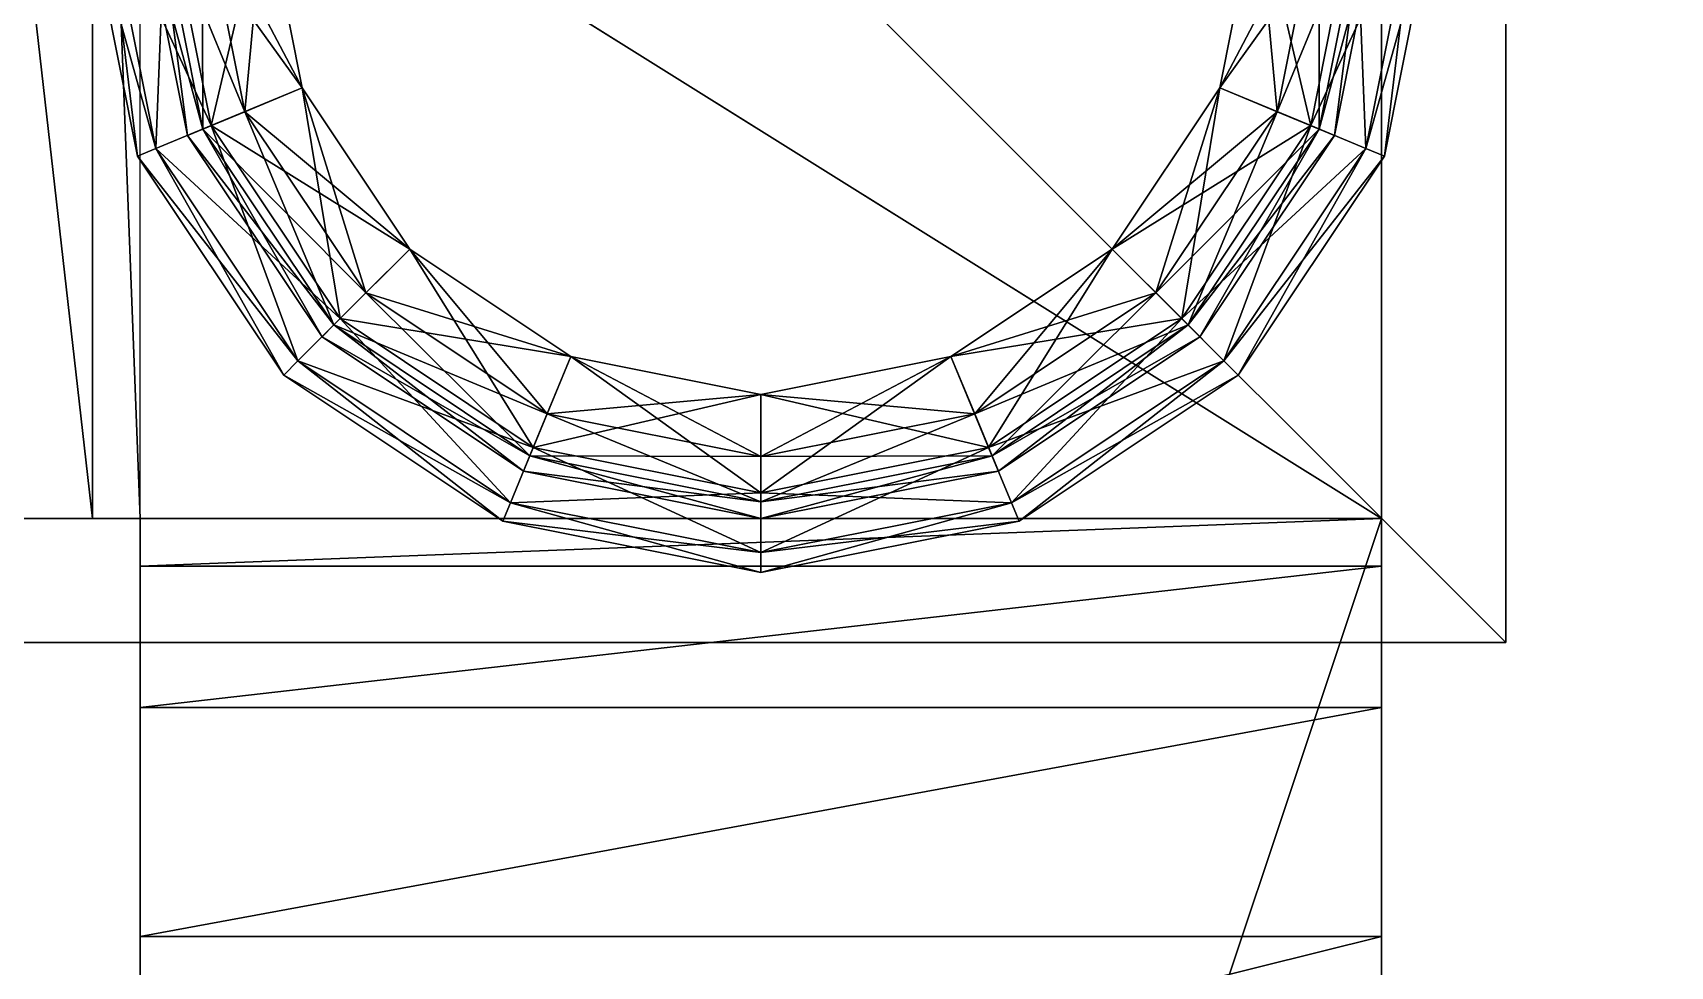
# Model space of a CAD drawing. Header units: metres. Extents: x -124 to 60, y -56 to 44.
# Drawn here: x 7.827 to 10.465, y 3.278 to 4.783 of the extents above; entities that cross this region are included whole.
import ezdxf

# ---------------------------------------------------------------- set-up
doc = ezdxf.new("R2010")
doc.units = ezdxf.units.M

msp = doc.modelspace()

# ---------------------------------------------------------------- linework, layer by layer
for points in [[(60, 44, 20), (10, 44, 20), (10, -56, 20)], [(10, -56, 20), (60, -56, 20), (60, 44, 20)], [(10, 4, 20), (10, 30, 20), (-6, 14, 20)], [(-46, 4, 46), (8, 4, 46), (8, 20, 46)], [(8, 20, 46), (-46, 20, 46), (-46, 4, 46)], [(-6, 14, 20), (4, 4, 20), (10, 4, 20)], [(10.2, 3.8, 24.2), (10.2, 6.2, 24.2), (7.8, 6.2, 24.2)], [(7.8, 6.2, 24.2), (7.8, 3.8, 24.2), (10.2, 3.8, 24.2)], [(7.8, 6.2, 24), (10.2, 6.2, 24), (10.2, 3.8, 24)], [(10.2, 3.8, 24), (7.8, 3.8, 24), (7.8, 6.2, 24)], [(10.2, 3.8, 28), (10.2, 6.2, 28), (7.8, 6.2, 28)], [(7.8, 6.2, 28), (7.8, 3.8, 28), (10.2, 3.8, 28)], [(7.8, 6.2, 27.8), (10.2, 6.2, 27.8), (10.2, 3.8, 27.8)], [(10.2, 3.8, 27.8), (7.8, 3.8, 27.8), (7.8, 6.2, 27.8)], [(10.2, 3.8, 24.2), (10.2, 3.8, 24), (10.2, 6.2, 24)], [(10.2, 6.2, 24), (10.2, 6.2, 24.2), (10.2, 3.8, 24.2)], [(10.2, 3.8, 28), (10.2, 3.8, 27.8), (10.2, 6.2, 27.8)], [(10.2, 6.2, 27.8), (10.2, 6.2, 28), (10.2, 3.8, 28)], [(10, 6, 24), (-2, 6, 24), (-2, 4, 24)], [(-2, 4, 24), (10, 4, 24), (10, 6, 24)], [(7.92314, 4, 28.7804), (7.92314, 6, 28.7804), (7.69552, 6, 29.5307)], [(7.69552, 6, 29.5307), (7.69552, 4, 29.5307), (7.92314, 4, 28.7804)], [(8, 4, 28), (8, 6, 28), (7.92314, 6, 28.7804)], [(7.92314, 6, 28.7804), (7.92314, 4, 28.7804), (8, 4, 28)], [(8.02527, 4.59625, 25.5218), (7.99541, 4.58389, 26), (7.91264, 5, 26)], [(7.91264, 5, 26), (7.94496, 5, 25.5218), (8.02527, 4.59625, 25.5218)], [(7.94496, 5, 26.4782), (7.91264, 5, 26), (7.99541, 4.58389, 26)], [(8.1143, 4.63313, 25.0523), (8.02527, 4.59625, 25.5218), (7.94496, 5, 25.5218)], [(7.94496, 5, 25.5218), (8.04133, 5, 25.0523), (8.1143, 4.63313, 25.0523)], [(7.99541, 4.58389, 26), (8.02527, 4.59625, 26.4782), (7.94496, 5, 26.4782)], [(8.04133, 5, 26.9477), (7.94496, 5, 26.4782), (8.02527, 4.59625, 26.4782)], [(8, 5, 27.6), (8.07612, 4.61732, 27.6), (8.10088, 4.62757, 27.7)], [(8.10088, 4.62757, 27.7), (8.02679, 5, 27.7), (8, 5, 27.6)], [(8.07612, 4.61732, 27.6), (8, 5, 27.6), (8.02679, 5, 27.5)], [(8.07612, 4.61732, 24.4), (8, 5, 24.4), (8.02679, 5, 24.3)], [(8.10088, 4.62757, 24.5), (8.02679, 5, 24.5), (8, 5, 24.4)], [(8, 5, 24.4), (8.07612, 4.61732, 24.4), (8.10088, 4.62757, 24.5)], [(8.02527, 4.59625, 26.4782), (8.1143, 4.63313, 26.9477), (8.04133, 5, 26.9477)], [(8.02679, 5, 27.7), (8.10088, 4.62757, 27.7), (8.16851, 4.65558, 27.7732)], [(8.16851, 4.65558, 27.7732), (8.1, 5, 27.7732), (8.02679, 5, 27.7)], [(8.02679, 5, 27.5), (8.10088, 4.62757, 27.5), (8.07612, 4.61732, 27.6)], [(8.10088, 4.62757, 27.5), (8.02679, 5, 27.5), (8.1, 5, 27.4268)], [(8.10088, 4.62757, 24.3), (8.02679, 5, 24.3), (8.1, 5, 24.2268)], [(8.02679, 5, 24.3), (8.10088, 4.62757, 24.3), (8.07612, 4.61732, 24.4)], [(8.16851, 4.65558, 24.5732), (8.1, 5, 24.5732), (8.02679, 5, 24.5)], [(8.02679, 5, 24.5), (8.10088, 4.62757, 24.5), (8.16851, 4.65558, 24.5732)], [(8.2609, 4.69385, 24.6), (8.1143, 4.63313, 25.0523), (8.04133, 5, 25.0523)], [(8.04133, 5, 25.0523), (8.2, 5, 24.6), (8.2609, 4.69385, 24.6)], [(8.2, 5, 27.4), (8.04133, 5, 26.9477), (8.1143, 4.63313, 26.9477)], [(8.1, 5, 27.7732), (8.16851, 4.65558, 27.7732), (8.2609, 4.69385, 27.8)], [(8.2609, 4.69385, 27.8), (8.2, 5, 27.8), (8.1, 5, 27.7732)], [(8.1, 5, 27.4268), (8.16851, 4.65558, 27.4268), (8.10088, 4.62757, 27.5)], [(8.16851, 4.65558, 27.4268), (8.1, 5, 27.4268), (8.2, 5, 27.4)], [(8.16851, 4.65558, 24.2268), (8.1, 5, 24.2268), (8.2, 5, 24.2)], [(8.1, 5, 24.2268), (8.16851, 4.65558, 24.2268), (8.10088, 4.62757, 24.3)], [(8.2609, 4.69385, 24.6), (8.2, 5, 24.6), (8.1, 5, 24.5732)], [(8.1, 5, 24.5732), (8.16851, 4.65558, 24.5732), (8.2609, 4.69385, 24.6)], [(8.1143, 4.63313, 26.9477), (8.2609, 4.69385, 27.4), (8.2, 5, 27.4)], [(8.2, 5, 27.4), (8.2609, 4.69385, 27.4), (8.16851, 4.65558, 27.4268)], [(8.2, 5, 24.2), (8.2609, 4.69385, 24.2), (8.16851, 4.65558, 24.2268)], [(9.8, 5, 27.8), (9.7391, 4.69385, 27.8), (9.83149, 4.65558, 27.7732)], [(9.7391, 4.69385, 27.4), (9.8, 5, 27.4), (9.9, 5, 27.4268)], [(9.9, 5, 27.4268), (9.83149, 4.65558, 27.4268), (9.7391, 4.69385, 27.4)], [(9.8857, 4.63313, 25.0523), (9.7391, 4.69385, 24.6), (9.8, 5, 24.6)], [(9.95867, 5, 26.9477), (9.8, 5, 27.4), (9.7391, 4.69385, 27.4)], [(9.7391, 4.69385, 27.4), (9.8857, 4.63313, 26.9477), (9.95867, 5, 26.9477)], [(9.9, 5, 24.2268), (9.83149, 4.65558, 24.2268), (9.7391, 4.69385, 24.2)], [(9.7391, 4.69385, 24.2), (9.8, 5, 24.2), (9.9, 5, 24.2268)], [(9.8, 5, 24.6), (9.7391, 4.69385, 24.6), (9.83149, 4.65558, 24.5732)], [(9.83149, 4.65558, 27.7732), (9.9, 5, 27.7732), (9.8, 5, 27.8)], [(9.8, 5, 24.6), (9.95867, 5, 25.0523), (9.8857, 4.63313, 25.0523)], [(9.83149, 4.65558, 24.5732), (9.9, 5, 24.5732), (9.8, 5, 24.6)], [(9.9, 5, 27.7732), (9.83149, 4.65558, 27.7732), (9.89912, 4.62757, 27.7)], [(9.83149, 4.65558, 27.4268), (9.9, 5, 27.4268), (9.97321, 5, 27.5)], [(9.97321, 5, 27.5), (9.89912, 4.62757, 27.5), (9.83149, 4.65558, 27.4268)], [(9.97321, 5, 24.3), (9.89912, 4.62757, 24.3), (9.83149, 4.65558, 24.2268)], [(9.83149, 4.65558, 24.2268), (9.9, 5, 24.2268), (9.97321, 5, 24.3)], [(9.9, 5, 24.5732), (9.83149, 4.65558, 24.5732), (9.89912, 4.62757, 24.5)], [(9.97473, 4.59625, 25.5218), (9.8857, 4.63313, 25.0523), (9.95867, 5, 25.0523)], [(10.055, 5, 26.4782), (9.95867, 5, 26.9477), (9.8857, 4.63313, 26.9477)], [(9.8857, 4.63313, 26.9477), (9.97473, 4.59625, 26.4782), (10.055, 5, 26.4782)], [(9.89912, 4.62757, 27.7), (9.97321, 5, 27.7), (9.9, 5, 27.7732)], [(9.97321, 5, 27.7), (9.89912, 4.62757, 27.7), (9.92388, 4.61732, 27.6)], [(9.89912, 4.62757, 27.5), (9.97321, 5, 27.5), (10, 5, 27.6)], [(10, 5, 27.6), (9.92388, 4.61732, 27.6), (9.89912, 4.62757, 27.5)], [(10, 5, 24.4), (9.92388, 4.61732, 24.4), (9.89912, 4.62757, 24.3)], [(9.89912, 4.62757, 24.3), (9.97321, 5, 24.3), (10, 5, 24.4)], [(9.97321, 5, 24.5), (9.89912, 4.62757, 24.5), (9.92388, 4.61732, 24.4)], [(9.89912, 4.62757, 24.5), (9.97321, 5, 24.5), (9.9, 5, 24.5732)], [(9.92388, 4.61732, 27.6), (10, 5, 27.6), (9.97321, 5, 27.7)], [(9.92388, 4.61732, 24.4), (10, 5, 24.4), (9.97321, 5, 24.5)], [(9.95867, 5, 25.0523), (10.055, 5, 25.5218), (9.97473, 4.59625, 25.5218)], [(10.0046, 4.58389, 26), (9.97473, 4.59625, 25.5218), (10.055, 5, 25.5218)], [(10.0874, 5, 26), (10.055, 5, 26.4782), (9.97473, 4.59625, 26.4782)], [(9.97473, 4.59625, 26.4782), (10.0046, 4.58389, 26), (10.0874, 5, 26)], [(10.055, 5, 25.5218), (10.0874, 5, 26), (10.0046, 4.58389, 26)], [(8.1143, 4.63313, 25.0523), (8.2609, 4.69385, 24.6), (8.43431, 4.43431, 24.6)], [(8.2609, 4.69385, 27.4), (8.1143, 4.63313, 26.9477), (8.32212, 4.32212, 26.9477)], [(8.43431, 4.43431, 27.8), (8.2609, 4.69385, 27.8), (8.16851, 4.65558, 27.7732)], [(8.3636, 4.3636, 27.4268), (8.16851, 4.65558, 27.4268), (8.2609, 4.69385, 27.4)], [(8.3636, 4.3636, 24.2268), (8.16851, 4.65558, 24.2268), (8.2609, 4.69385, 24.2)], [(8.43431, 4.43431, 24.6), (8.2609, 4.69385, 24.6), (8.16851, 4.65558, 24.5732)], [(8.2609, 4.69385, 27.4), (8.43431, 4.43431, 27.4), (8.3636, 4.3636, 27.4268)], [(8.32212, 4.32212, 26.9477), (8.43431, 4.43431, 27.4), (8.2609, 4.69385, 27.4)], [(8.2609, 4.69385, 24.2), (8.43431, 4.43431, 24.2), (8.3636, 4.3636, 24.2268)], [(9.7391, 4.69385, 27.8), (9.56569, 4.43431, 27.8), (9.6364, 4.3636, 27.7732)], [(9.56569, 4.43431, 27.4), (9.7391, 4.69385, 27.4), (9.83149, 4.65558, 27.4268)], [(9.67788, 4.32212, 25.0523), (9.56569, 4.43431, 24.6), (9.7391, 4.69385, 24.6)], [(9.8857, 4.63313, 26.9477), (9.7391, 4.69385, 27.4), (9.56569, 4.43431, 27.4)], [(9.56569, 4.43431, 24.2), (9.7391, 4.69385, 24.2), (9.83149, 4.65558, 24.2268)], [(9.7391, 4.69385, 24.6), (9.56569, 4.43431, 24.6), (9.6364, 4.3636, 24.5732)], [(9.6364, 4.3636, 27.7732), (9.83149, 4.65558, 27.7732), (9.7391, 4.69385, 27.8)], [(9.6364, 4.3636, 24.5732), (9.83149, 4.65558, 24.5732), (9.7391, 4.69385, 24.6)], [(9.7391, 4.69385, 24.6), (9.8857, 4.63313, 25.0523), (9.67788, 4.32212, 25.0523)], [(8.3636, 4.3636, 27.7732), (8.16851, 4.65558, 27.7732), (8.10088, 4.62757, 27.7)], [(8.31184, 4.31184, 27.5), (8.10088, 4.62757, 27.5), (8.16851, 4.65558, 27.4268)], [(8.31184, 4.31184, 24.3), (8.10088, 4.62757, 24.3), (8.16851, 4.65558, 24.2268)], [(8.3636, 4.3636, 24.5732), (8.16851, 4.65558, 24.5732), (8.10088, 4.62757, 24.5)], [(8.16851, 4.65558, 27.7732), (8.3636, 4.3636, 27.7732), (8.43431, 4.43431, 27.8)], [(8.16851, 4.65558, 27.4268), (8.3636, 4.3636, 27.4268), (8.31184, 4.31184, 27.5)], [(8.16851, 4.65558, 24.2268), (8.3636, 4.3636, 24.2268), (8.31184, 4.31184, 24.3)], [(8.16851, 4.65558, 24.5732), (8.3636, 4.3636, 24.5732), (8.43431, 4.43431, 24.6)], [(9.83149, 4.65558, 27.4268), (9.6364, 4.3636, 27.4268), (9.56569, 4.43431, 27.4)], [(9.83149, 4.65558, 24.2268), (9.6364, 4.3636, 24.2268), (9.56569, 4.43431, 24.2)], [(9.83149, 4.65558, 27.7732), (9.6364, 4.3636, 27.7732), (9.68816, 4.31184, 27.7)], [(9.6364, 4.3636, 27.4268), (9.83149, 4.65558, 27.4268), (9.89912, 4.62757, 27.5)], [(9.6364, 4.3636, 24.2268), (9.83149, 4.65558, 24.2268), (9.89912, 4.62757, 24.3)], [(9.83149, 4.65558, 24.5732), (9.6364, 4.3636, 24.5732), (9.68816, 4.31184, 24.5)], [(9.68816, 4.31184, 27.7), (9.89912, 4.62757, 27.7), (9.83149, 4.65558, 27.7732)], [(9.68816, 4.31184, 24.5), (9.89912, 4.62757, 24.5), (9.83149, 4.65558, 24.5732)], [(8.02527, 4.59625, 25.5218), (8.1143, 4.63313, 25.0523), (8.32212, 4.32212, 25.0523)], [(8.1143, 4.63313, 26.9477), (8.02527, 4.59625, 26.4782), (8.25397, 4.25397, 26.4782)], [(8.31184, 4.31184, 27.7), (8.10088, 4.62757, 27.7), (8.07612, 4.61732, 27.6)], [(8.29289, 4.29289, 27.6), (8.07612, 4.61732, 27.6), (8.10088, 4.62757, 27.5)], [(8.29289, 4.29289, 24.4), (8.07612, 4.61732, 24.4), (8.10088, 4.62757, 24.3)], [(8.31184, 4.31184, 24.5), (8.10088, 4.62757, 24.5), (8.07612, 4.61732, 24.4)], [(8.07612, 4.61732, 27.6), (8.29289, 4.29289, 27.6), (8.31184, 4.31184, 27.7)], [(8.07612, 4.61732, 24.4), (8.29289, 4.29289, 24.4), (8.31184, 4.31184, 24.5)], [(8.10088, 4.62757, 27.7), (8.31184, 4.31184, 27.7), (8.3636, 4.3636, 27.7732)], [(8.10088, 4.62757, 27.5), (8.31184, 4.31184, 27.5), (8.29289, 4.29289, 27.6)], [(8.10088, 4.62757, 24.3), (8.31184, 4.31184, 24.3), (8.29289, 4.29289, 24.4)], [(8.10088, 4.62757, 24.5), (8.31184, 4.31184, 24.5), (8.3636, 4.3636, 24.5732)], [(8.43431, 4.43431, 24.6), (8.32212, 4.32212, 25.0523), (8.1143, 4.63313, 25.0523)], [(8.25397, 4.25397, 26.4782), (8.32212, 4.32212, 26.9477), (8.1143, 4.63313, 26.9477)], [(9.56569, 4.43431, 27.4), (9.67788, 4.32212, 26.9477), (9.8857, 4.63313, 26.9477)], [(9.89912, 4.62757, 27.5), (9.68816, 4.31184, 27.5), (9.6364, 4.3636, 27.4268)], [(9.89912, 4.62757, 24.3), (9.68816, 4.31184, 24.3), (9.6364, 4.3636, 24.2268)], [(9.74603, 4.25397, 25.5218), (9.67788, 4.32212, 25.0523), (9.8857, 4.63313, 25.0523)], [(9.97473, 4.59625, 26.4782), (9.8857, 4.63313, 26.9477), (9.67788, 4.32212, 26.9477)], [(9.89912, 4.62757, 27.7), (9.68816, 4.31184, 27.7), (9.70711, 4.29289, 27.6)], [(9.68816, 4.31184, 27.5), (9.89912, 4.62757, 27.5), (9.92388, 4.61732, 27.6)], [(9.68816, 4.31184, 24.3), (9.89912, 4.62757, 24.3), (9.92388, 4.61732, 24.4)], [(9.89912, 4.62757, 24.5), (9.68816, 4.31184, 24.5), (9.70711, 4.29289, 24.4)], [(9.92388, 4.61732, 27.6), (9.70711, 4.29289, 27.6), (9.68816, 4.31184, 27.5)], [(9.92388, 4.61732, 24.4), (9.70711, 4.29289, 24.4), (9.68816, 4.31184, 24.3)], [(9.70711, 4.29289, 27.6), (9.92388, 4.61732, 27.6), (9.89912, 4.62757, 27.7)], [(9.70711, 4.29289, 24.4), (9.92388, 4.61732, 24.4), (9.89912, 4.62757, 24.5)], [(9.8857, 4.63313, 25.0523), (9.97473, 4.59625, 25.5218), (9.74603, 4.25397, 25.5218)], [(7.99541, 4.58389, 26), (8.02527, 4.59625, 25.5218), (8.25397, 4.25397, 25.5218)], [(8.02527, 4.59625, 26.4782), (7.99541, 4.58389, 26), (8.23112, 4.23112, 26)], [(8.32212, 4.32212, 25.0523), (8.25397, 4.25397, 25.5218), (8.02527, 4.59625, 25.5218)], [(8.23112, 4.23112, 26), (8.25397, 4.25397, 26.4782), (8.02527, 4.59625, 26.4782)], [(9.67788, 4.32212, 26.9477), (9.74603, 4.25397, 26.4782), (9.97473, 4.59625, 26.4782)], [(9.76888, 4.23112, 26), (9.74603, 4.25397, 25.5218), (9.97473, 4.59625, 25.5218)], [(10.0046, 4.58389, 26), (9.97473, 4.59625, 26.4782), (9.74603, 4.25397, 26.4782)], [(9.97473, 4.59625, 25.5218), (10.0046, 4.58389, 26), (9.76888, 4.23112, 26)], [(8.25397, 4.25397, 25.5218), (8.23112, 4.23112, 26), (7.99541, 4.58389, 26)], [(9.74603, 4.25397, 26.4782), (9.76888, 4.23112, 26), (10.0046, 4.58389, 26)], [(8.32212, 4.32212, 25.0523), (8.43431, 4.43431, 24.6), (8.69385, 4.2609, 24.6)], [(8.43431, 4.43431, 27.4), (8.32212, 4.32212, 26.9477), (8.63313, 4.1143, 26.9477)], [(8.69385, 4.2609, 27.8), (8.43431, 4.43431, 27.8), (8.3636, 4.3636, 27.7732)], [(8.65559, 4.16851, 27.4268), (8.3636, 4.3636, 27.4268), (8.43431, 4.43431, 27.4)], [(8.65559, 4.16851, 24.2268), (8.3636, 4.3636, 24.2268), (8.43431, 4.43431, 24.2)], [(8.69385, 4.2609, 24.6), (8.43431, 4.43431, 24.6), (8.3636, 4.3636, 24.5732)], [(8.43431, 4.43431, 27.4), (8.69385, 4.2609, 27.4), (8.65559, 4.16851, 27.4268)], [(8.63313, 4.1143, 26.9477), (8.69385, 4.2609, 27.4), (8.43431, 4.43431, 27.4)], [(8.43431, 4.43431, 24.2), (8.69385, 4.2609, 24.2), (8.65559, 4.16851, 24.2268)], [(9.56569, 4.43431, 27.8), (9.30615, 4.2609, 27.8), (9.34441, 4.16851, 27.7732)], [(9.30615, 4.2609, 27.4), (9.56569, 4.43431, 27.4), (9.6364, 4.3636, 27.4268)], [(9.36687, 4.1143, 25.0523), (9.30615, 4.2609, 24.6), (9.56569, 4.43431, 24.6)], [(9.67788, 4.32212, 26.9477), (9.56569, 4.43431, 27.4), (9.30615, 4.2609, 27.4)], [(9.30615, 4.2609, 24.2), (9.56569, 4.43431, 24.2), (9.6364, 4.3636, 24.2268)], [(9.56569, 4.43431, 24.6), (9.30615, 4.2609, 24.6), (9.34441, 4.16851, 24.5732)], [(9.34441, 4.16851, 27.7732), (9.6364, 4.3636, 27.7732), (9.56569, 4.43431, 27.8)], [(9.34441, 4.16851, 24.5732), (9.6364, 4.3636, 24.5732), (9.56569, 4.43431, 24.6)], [(9.56569, 4.43431, 24.6), (9.67788, 4.32212, 25.0523), (9.36687, 4.1143, 25.0523)], [(8.65559, 4.16851, 27.7732), (8.3636, 4.3636, 27.7732), (8.31184, 4.31184, 27.7)], [(8.62757, 4.10088, 27.5), (8.31184, 4.31184, 27.5), (8.3636, 4.3636, 27.4268)], [(8.62757, 4.10088, 24.3), (8.31184, 4.31184, 24.3), (8.3636, 4.3636, 24.2268)], [(8.65559, 4.16851, 24.5732), (8.3636, 4.3636, 24.5732), (8.31184, 4.31184, 24.5)], [(8.3636, 4.3636, 27.7732), (8.65559, 4.16851, 27.7732), (8.69385, 4.2609, 27.8)], [(8.3636, 4.3636, 27.4268), (8.65559, 4.16851, 27.4268), (8.62757, 4.10088, 27.5)], [(8.3636, 4.3636, 24.2268), (8.65559, 4.16851, 24.2268), (8.62757, 4.10088, 24.3)], [(8.3636, 4.3636, 24.5732), (8.65559, 4.16851, 24.5732), (8.69385, 4.2609, 24.6)], [(9.6364, 4.3636, 27.4268), (9.34441, 4.16851, 27.4268), (9.30615, 4.2609, 27.4)], [(9.6364, 4.3636, 24.2268), (9.34441, 4.16851, 24.2268), (9.30615, 4.2609, 24.2)], [(9.6364, 4.3636, 27.7732), (9.34441, 4.16851, 27.7732), (9.37243, 4.10088, 27.7)], [(9.34441, 4.16851, 27.4268), (9.6364, 4.3636, 27.4268), (9.68816, 4.31184, 27.5)], [(9.34441, 4.16851, 24.2268), (9.6364, 4.3636, 24.2268), (9.68816, 4.31184, 24.3)], [(9.6364, 4.3636, 24.5732), (9.34441, 4.16851, 24.5732), (9.37243, 4.10088, 24.5)], [(9.37243, 4.10088, 27.7), (9.68816, 4.31184, 27.7), (9.6364, 4.3636, 27.7732)], [(9.37243, 4.10088, 24.5), (9.68816, 4.31184, 24.5), (9.6364, 4.3636, 24.5732)], [(8.25397, 4.25397, 25.5218), (8.32212, 4.32212, 25.0523), (8.63313, 4.1143, 25.0523)], [(8.32212, 4.32212, 26.9477), (8.25397, 4.25397, 26.4782), (8.59625, 4.02527, 26.4782)], [(8.62757, 4.10088, 27.7), (8.31184, 4.31184, 27.7), (8.29289, 4.29289, 27.6)], [(8.61732, 4.07612, 27.6), (8.29289, 4.29289, 27.6), (8.31184, 4.31184, 27.5)], [(8.61732, 4.07612, 24.4), (8.29289, 4.29289, 24.4), (8.31184, 4.31184, 24.3)], [(8.62757, 4.10088, 24.5), (8.31184, 4.31184, 24.5), (8.29289, 4.29289, 24.4)], [(8.31184, 4.31184, 27.7), (8.62757, 4.10088, 27.7), (8.65559, 4.16851, 27.7732)], [(8.31184, 4.31184, 27.5), (8.62757, 4.10088, 27.5), (8.61732, 4.07612, 27.6)], [(8.31184, 4.31184, 24.3), (8.62757, 4.10088, 24.3), (8.61732, 4.07612, 24.4)], [(8.31184, 4.31184, 24.5), (8.62757, 4.10088, 24.5), (8.65559, 4.16851, 24.5732)], [(8.69385, 4.2609, 24.6), (8.63313, 4.1143, 25.0523), (8.32212, 4.32212, 25.0523)], [(8.59625, 4.02527, 26.4782), (8.63313, 4.1143, 26.9477), (8.32212, 4.32212, 26.9477)], [(9.30615, 4.2609, 27.4), (9.36687, 4.1143, 26.9477), (9.67788, 4.32212, 26.9477)], [(9.68816, 4.31184, 27.5), (9.37243, 4.10088, 27.5), (9.34441, 4.16851, 27.4268)], [(9.68816, 4.31184, 24.3), (9.37243, 4.10088, 24.3), (9.34441, 4.16851, 24.2268)], [(9.40375, 4.02527, 25.5218), (9.36687, 4.1143, 25.0523), (9.67788, 4.32212, 25.0523)], [(9.74603, 4.25397, 26.4782), (9.67788, 4.32212, 26.9477), (9.36687, 4.1143, 26.9477)], [(9.68816, 4.31184, 27.7), (9.37243, 4.10088, 27.7), (9.38268, 4.07612, 27.6)], [(9.37243, 4.10088, 27.5), (9.68816, 4.31184, 27.5), (9.70711, 4.29289, 27.6)], [(9.37243, 4.10088, 24.3), (9.68816, 4.31184, 24.3), (9.70711, 4.29289, 24.4)], [(9.68816, 4.31184, 24.5), (9.37243, 4.10088, 24.5), (9.38268, 4.07612, 24.4)], [(9.38268, 4.07612, 27.6), (9.70711, 4.29289, 27.6), (9.68816, 4.31184, 27.7)], [(9.38268, 4.07612, 24.4), (9.70711, 4.29289, 24.4), (9.68816, 4.31184, 24.5)], [(9.67788, 4.32212, 25.0523), (9.74603, 4.25397, 25.5218), (9.40375, 4.02527, 25.5218)], [(8.29289, 4.29289, 27.6), (8.61732, 4.07612, 27.6), (8.62757, 4.10088, 27.7)], [(8.29289, 4.29289, 24.4), (8.61732, 4.07612, 24.4), (8.62757, 4.10088, 24.5)], [(9.70711, 4.29289, 27.6), (9.38268, 4.07612, 27.6), (9.37243, 4.10088, 27.5)], [(9.70711, 4.29289, 24.4), (9.38268, 4.07612, 24.4), (9.37243, 4.10088, 24.3)], [(8.23112, 4.23112, 26), (8.25397, 4.25397, 25.5218), (8.59625, 4.02527, 25.5218)], [(8.25397, 4.25397, 26.4782), (8.23112, 4.23112, 26), (8.58389, 3.99541, 26)], [(8.63313, 4.1143, 25.0523), (8.59625, 4.02527, 25.5218), (8.25397, 4.25397, 25.5218)], [(8.58389, 3.99541, 26), (8.59625, 4.02527, 26.4782), (8.25397, 4.25397, 26.4782)], [(8.63313, 4.1143, 25.0523), (8.69385, 4.2609, 24.6), (9, 4.2, 24.6)], [(8.69385, 4.2609, 27.4), (8.63313, 4.1143, 26.9477), (9, 4.04133, 26.9477)], [(9, 4.2, 27.8), (8.69385, 4.2609, 27.8), (8.65559, 4.16851, 27.7732)], [(9, 4.1, 27.4268), (8.65559, 4.16851, 27.4268), (8.69385, 4.2609, 27.4)], [(9, 4.1, 24.2268), (8.65559, 4.16851, 24.2268), (8.69385, 4.2609, 24.2)], [(9, 4.2, 24.6), (8.69385, 4.2609, 24.6), (8.65559, 4.16851, 24.5732)], [(8.69385, 4.2609, 27.4), (9, 4.2, 27.4), (9, 4.1, 27.4268)], [(9, 4.04133, 26.9477), (9, 4.2, 27.4), (8.69385, 4.2609, 27.4)], [(8.69385, 4.2609, 24.2), (9, 4.2, 24.2), (9, 4.1, 24.2268)], [(9, 4.1, 27.7732), (9.34441, 4.16851, 27.7732), (9.30615, 4.2609, 27.8)], [(9.30615, 4.2609, 27.8), (9, 4.2, 27.8), (9, 4.1, 27.7732)], [(9, 4.2, 27.4), (9.30615, 4.2609, 27.4), (9.34441, 4.16851, 27.4268)], [(9.30615, 4.2609, 24.6), (9.36687, 4.1143, 25.0523), (9, 4.04133, 25.0523)], [(9, 4.04133, 25.0523), (9, 4.2, 24.6), (9.30615, 4.2609, 24.6)], [(9.36687, 4.1143, 26.9477), (9.30615, 4.2609, 27.4), (9, 4.2, 27.4)], [(9, 4.2, 24.2), (9.30615, 4.2609, 24.2), (9.34441, 4.16851, 24.2268)], [(9.30615, 4.2609, 24.6), (9, 4.2, 24.6), (9, 4.1, 24.5732)], [(9, 4.1, 24.5732), (9.34441, 4.16851, 24.5732), (9.30615, 4.2609, 24.6)], [(9.36687, 4.1143, 26.9477), (9.40375, 4.02527, 26.4782), (9.74603, 4.25397, 26.4782)], [(9.41611, 3.99541, 26), (9.40375, 4.02527, 25.5218), (9.74603, 4.25397, 25.5218)], [(9.76888, 4.23112, 26), (9.74603, 4.25397, 26.4782), (9.40375, 4.02527, 26.4782)], [(9.74603, 4.25397, 25.5218), (9.76888, 4.23112, 26), (9.41611, 3.99541, 26)], [(8.59625, 4.02527, 25.5218), (8.58389, 3.99541, 26), (8.23112, 4.23112, 26)], [(9.40375, 4.02527, 26.4782), (9.41611, 3.99541, 26), (9.76888, 4.23112, 26)], [(9, 4.2, 24.6), (9, 4.04133, 25.0523), (8.63313, 4.1143, 25.0523)], [(8.65559, 4.16851, 27.7732), (9, 4.1, 27.7732), (9, 4.2, 27.8)], [(8.65559, 4.16851, 24.5732), (9, 4.1, 24.5732), (9, 4.2, 24.6)], [(9.34441, 4.16851, 27.4268), (9, 4.1, 27.4268), (9, 4.2, 27.4)], [(9, 4.2, 27.4), (9, 4.04133, 26.9477), (9.36687, 4.1143, 26.9477)], [(9.34441, 4.16851, 24.2268), (9, 4.1, 24.2268), (9, 4.2, 24.2)], [(9, 4.1, 27.7732), (8.65559, 4.16851, 27.7732), (8.62757, 4.10088, 27.7)], [(9, 4.02679, 27.5), (8.62757, 4.10088, 27.5), (8.65559, 4.16851, 27.4268)], [(9, 4.02679, 24.3), (8.62757, 4.10088, 24.3), (8.65559, 4.16851, 24.2268)], [(9, 4.1, 24.5732), (8.65559, 4.16851, 24.5732), (8.62757, 4.10088, 24.5)], [(8.65559, 4.16851, 27.4268), (9, 4.1, 27.4268), (9, 4.02679, 27.5)], [(8.65559, 4.16851, 24.2268), (9, 4.1, 24.2268), (9, 4.02679, 24.3)], [(9, 4.02679, 27.7), (9.37243, 4.10088, 27.7), (9.34441, 4.16851, 27.7732)], [(9.34441, 4.16851, 27.7732), (9, 4.1, 27.7732), (9, 4.02679, 27.7)], [(9, 4.1, 27.4268), (9.34441, 4.16851, 27.4268), (9.37243, 4.10088, 27.5)], [(9, 4.1, 24.2268), (9.34441, 4.16851, 24.2268), (9.37243, 4.10088, 24.3)], [(9.34441, 4.16851, 24.5732), (9, 4.1, 24.5732), (9, 4.02679, 24.5)], [(9, 4.02679, 24.5), (9.37243, 4.10088, 24.5), (9.34441, 4.16851, 24.5732)], [(8.59625, 4.02527, 25.5218), (8.63313, 4.1143, 25.0523), (9, 4.04133, 25.0523)], [(8.63313, 4.1143, 26.9477), (8.59625, 4.02527, 26.4782), (9, 3.94496, 26.4782)], [(9, 4.02679, 27.7), (8.62757, 4.10088, 27.7), (8.61732, 4.07612, 27.6)], [(9, 4, 27.6), (8.61732, 4.07612, 27.6), (8.62757, 4.10088, 27.5)], [(9, 4, 24.4), (8.61732, 4.07612, 24.4), (8.62757, 4.10088, 24.3)], [(9, 4.02679, 24.5), (8.62757, 4.10088, 24.5), (8.61732, 4.07612, 24.4)], [(8.62757, 4.10088, 27.7), (9, 4.02679, 27.7), (9, 4.1, 27.7732)], [(8.62757, 4.10088, 27.5), (9, 4.02679, 27.5), (9, 4, 27.6)], [(8.62757, 4.10088, 24.3), (9, 4.02679, 24.3), (9, 4, 24.4)], [(8.62757, 4.10088, 24.5), (9, 4.02679, 24.5), (9, 4.1, 24.5732)], [(9, 3.94496, 26.4782), (9, 4.04133, 26.9477), (8.63313, 4.1143, 26.9477)], [(9.36687, 4.1143, 25.0523), (9.40375, 4.02527, 25.5218), (9, 3.94496, 25.5218)], [(9, 3.94496, 25.5218), (9, 4.04133, 25.0523), (9.36687, 4.1143, 25.0523)], [(9.40375, 4.02527, 26.4782), (9.36687, 4.1143, 26.9477), (9, 4.04133, 26.9477)], [(9, 4, 27.6), (9.38268, 4.07612, 27.6), (9.37243, 4.10088, 27.7)], [(9.37243, 4.10088, 27.7), (9, 4.02679, 27.7), (9, 4, 27.6)], [(9, 4.02679, 27.5), (9.37243, 4.10088, 27.5), (9.38268, 4.07612, 27.6)], [(9.37243, 4.10088, 27.5), (9, 4.02679, 27.5), (9, 4.1, 27.4268)], [(9.37243, 4.10088, 24.3), (9, 4.02679, 24.3), (9, 4.1, 24.2268)], [(9, 4.02679, 24.3), (9.37243, 4.10088, 24.3), (9.38268, 4.07612, 24.4)], [(9.37243, 4.10088, 24.5), (9, 4.02679, 24.5), (9, 4, 24.4)], [(9, 4, 24.4), (9.38268, 4.07612, 24.4), (9.37243, 4.10088, 24.5)], [(8.61732, 4.07612, 27.6), (9, 4, 27.6), (9, 4.02679, 27.7)], [(8.61732, 4.07612, 24.4), (9, 4, 24.4), (9, 4.02679, 24.5)], [(9.38268, 4.07612, 27.6), (9, 4, 27.6), (9, 4.02679, 27.5)], [(9.38268, 4.07612, 24.4), (9, 4, 24.4), (9, 4.02679, 24.3)], [(9, 4.04133, 25.0523), (9, 3.94496, 25.5218), (8.59625, 4.02527, 25.5218)], [(9, 4.04133, 26.9477), (9, 3.94496, 26.4782), (9.40375, 4.02527, 26.4782)], [(8.58389, 3.99541, 26), (8.59625, 4.02527, 25.5218), (9, 3.94496, 25.5218)], [(8.59625, 4.02527, 26.4782), (8.58389, 3.99541, 26), (9, 3.91264, 26)], [(9, 3.91264, 26), (9, 3.94496, 26.4782), (8.59625, 4.02527, 26.4782)], [(9.40375, 4.02527, 25.5218), (9.41611, 3.99541, 26), (9, 3.91264, 26)], [(9, 3.91264, 26), (9, 3.94496, 25.5218), (9.40375, 4.02527, 25.5218)], [(9.41611, 3.99541, 26), (9.40375, 4.02527, 26.4782), (9, 3.94496, 26.4782)], [(-20, 4, 46), (8, 4, 46), (8, 4, 36)], [(8, 4, 36), (-20, 4, 36), (-20, 4, 46)], [(8, -4, 20), (-4, -4, 20), (-4, 4, 20)], [(-4, 4, 20), (8, 4, 20), (8, -4, 20)], [(8, 4, 36), (-2, 4, 36), (-2, 4, 32)], [(-2, 4, 32), (8, 4, 32), (8, 4, 36)], [(-2, 4, 24), (10, 4, 24), (10, 4, 20)], [(10, 4, 20), (-2, 4, 20), (-2, 4, 24)], [(6.82843, 4, 30.8284), (6.82843, 4, 32), (8, 4, 32)], [(8, 4, 32), (8, 4, 30.8284), (6.82843, 4, 30.8284)], [(7.09204, 4, 30.5376), (6.82843, 4, 30.8284), (8, 4, 30.8284)], [(8, 4, 30.8284), (8, 4, 30.4749), (7.09204, 4, 30.5376)], [(7.32588, 4, 30.2223), (7.09204, 4, 30.5376), (8, 4, 30.4749)], [(8, 4, 30.4749), (8, 4, 30.1213), (7.32588, 4, 30.2223)], [(7.52769, 4, 29.8856), (7.32588, 4, 30.2223), (8, 4, 30.1213)], [(8, 4, 30.1213), (8, 4, 29.7678), (7.52769, 4, 29.8856)], [(7.69552, 4, 29.5307), (7.52769, 4, 29.8856), (8, 4, 29.7678)], [(8, 4, 29.7678), (8, 4, 29.4142), (7.69552, 4, 29.5307)], [(7.82776, 4, 29.1611), (7.69552, 4, 29.5307), (8, 4, 29.4142)], [(8, 4, 29.4142), (8, 4, 29.0607), (7.82776, 4, 29.1611)], [(7.92314, 4, 28.7804), (7.82776, 4, 29.1611), (8, 4, 29.0607)], [(8, 4, 29.0607), (8, 4, 28.7071), (7.92314, 4, 28.7804)], [(7.98074, 4, 28.3921), (7.92314, 4, 28.7804), (8, 4, 28.7071)], [(8, 4, 28.7071), (8, 4, 28.3536), (7.98074, 4, 28.3921)], [(8, 4, 28), (7.98074, 4, 28.3921), (8, 4, 28.3536)], [(8, -6, 36), (8, 4, 36), (8, 4, 32)], [(8, 4, 32), (8, -6, 32), (8, -6, 36)], [(8, 2.82843, 30.8284), (8, 2.82843, 32), (8, 4, 32)], [(8, 4, 32), (8, 4, 30.8284), (8, 2.82843, 30.8284)], [(8, 4, 30.8284), (8, 4, 30.4749), (8, 3.09204, 30.5376)], [(8, 3.09204, 30.5376), (8, 2.82843, 30.8284), (8, 4, 30.8284)], [(8, 4, 30.4749), (8, 4, 30.1213), (8, 3.32588, 30.2223)], [(8, 3.32588, 30.2223), (8, 3.09204, 30.5376), (8, 4, 30.4749)], [(8, 4, 30.1213), (8, 4, 29.7678), (8, 3.52769, 29.8856)], [(8, 3.52769, 29.8856), (8, 3.32588, 30.2223), (8, 4, 30.1213)], [(8, 4, 29.7678), (8, 4, 29.4142), (8, 3.69552, 29.5307)], [(8, 3.69552, 29.5307), (8, 3.52769, 29.8856), (8, 4, 29.7678)], [(8, 4, 29.4142), (8, 4, 29.0607), (8, 3.82776, 29.1611)], [(8, 3.82776, 29.1611), (8, 3.69552, 29.5307), (8, 4, 29.4142)], [(8, 4, 29.0607), (8, 4, 28.7071), (8, 3.92314, 28.7804)], [(8, 3.92314, 28.7804), (8, 3.82776, 29.1611), (8, 4, 29.0607)], [(8, 4, 28.7071), (8, 4, 28.3536), (8, 3.98074, 28.3921)], [(8, 3.98074, 28.3921), (8, 3.92314, 28.7804), (8, 4, 28.7071)], [(8, 4, 28), (8, 3.98074, 28.3921), (8, 4, 28.3536)], [(8, -32, 46), (8, 4, 46), (8, 4, 36)], [(8, 4, 36), (8, -32, 36), (8, -32, 46)], [(10, 4, 20), (8, 4, 20), (8, -2, 20)], [(8, -2, 20), (10, -2, 20), (10, 4, 20)], [(10, 4, 28), (8, 4, 28), (8, 3.92314, 28.7804)], [(8, 3.92314, 28.7804), (10, 3.92314, 28.7804), (10, 4, 28)], [(9, 3.94496, 25.5218), (9, 3.91264, 26), (8.58389, 3.99541, 26)], [(9, 3.94496, 26.4782), (9, 3.91264, 26), (9.41611, 3.99541, 26)], [(10, 3.92314, 28.7804), (8, 3.92314, 28.7804), (8, 3.69552, 29.5307)], [(8, 3.69552, 29.5307), (10, 3.69552, 29.5307), (10, 3.92314, 28.7804)], [(7.8, 3.8, 24.2), (7.8, 3.8, 24), (10.2, 3.8, 24)], [(10.2, 3.8, 24), (10.2, 3.8, 24.2), (7.8, 3.8, 24.2)], [(7.8, 3.8, 28), (7.8, 3.8, 27.8), (10.2, 3.8, 27.8)], [(10.2, 3.8, 27.8), (10.2, 3.8, 28), (7.8, 3.8, 28)], [(10, 3.69552, 29.5307), (8, 3.69552, 29.5307), (8, 3.32588, 30.2223)], [(8, 3.32588, 30.2223), (10, 3.32588, 30.2223), (10, 3.69552, 29.5307)], [(10, 3.32588, 30.2223), (8, 3.32588, 30.2223), (8, 2.82843, 30.8284)], [(8, 2.82843, 30.8284), (10, 2.82843, 30.8284), (10, 3.32588, 30.2223)]]:
    msp.add_3dface(points)

doc.saveas('drawing.dxf')
